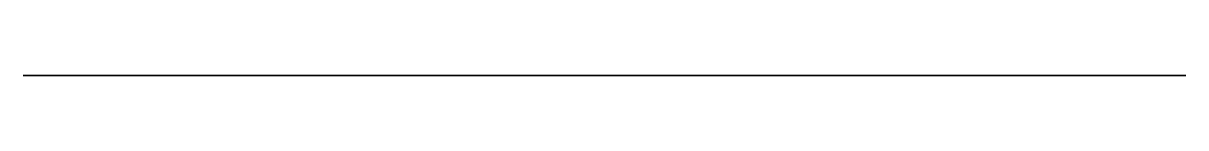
# Model space of a CAD drawing. Header units: metres. Extents: x -3 to 3, y 0 to 0.
import ezdxf

# ---------------------------------------------------------------- set-up
doc = ezdxf.new("R2010")
doc.units = ezdxf.units.M

msp = doc.modelspace()

# ---------------------------------------------------------------- linework, layer by layer
at = {"layer": 'GroundStar'}
msp.add_polyline3d([(0, 0, -2.9985), (-0.75, 0, -0.7485), (-3, 0, 0.0015), (-0.75, 0, 0.7515), (0, 0, 3.0015), (0.75, 0, 0.7515), (3, 0, 0.0015), (0.75, 0, -0.7485)], close=True, dxfattribs=at)

doc.saveas('drawing.dxf')
